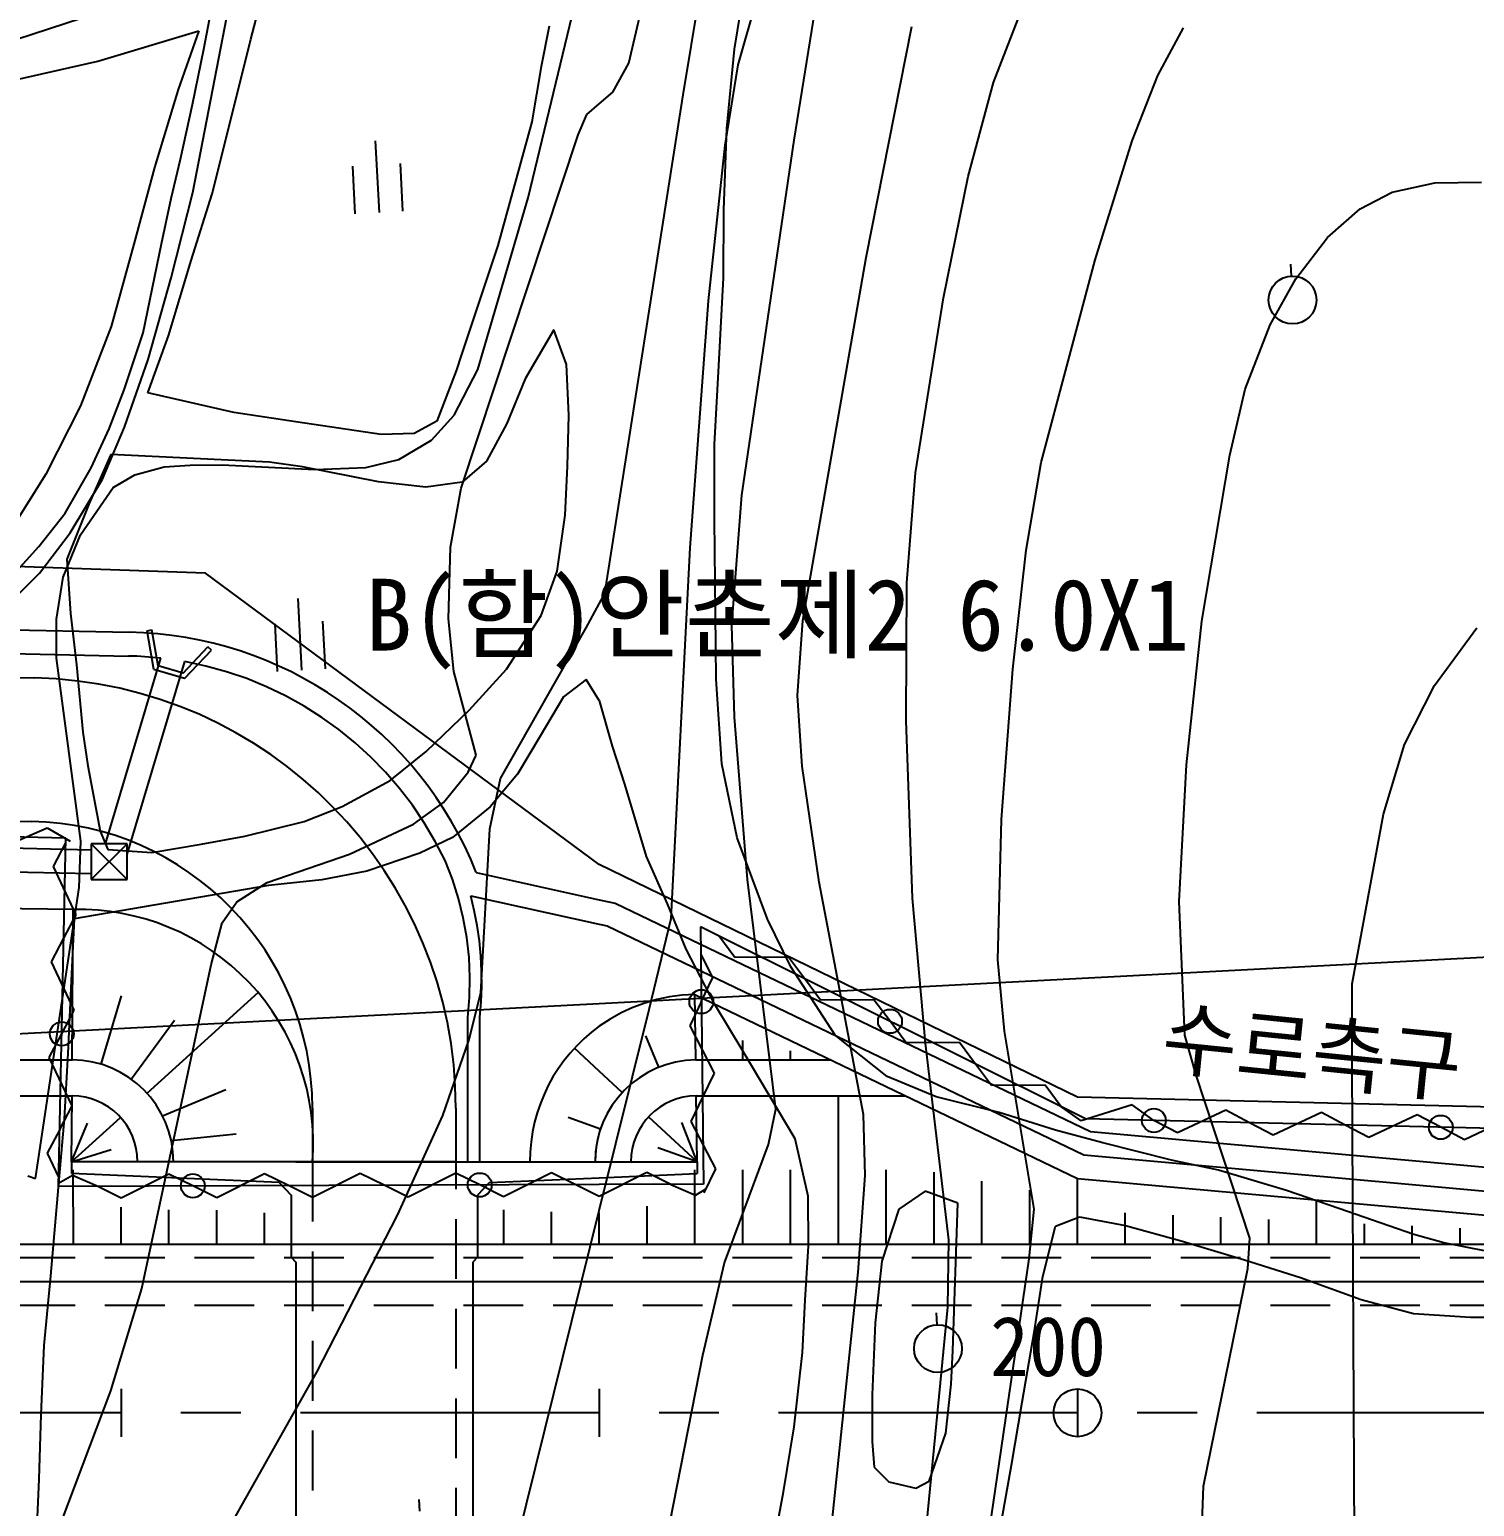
# Model space of a CAD drawing. Header units: millimetres. Extents: x 9574 to 10370, y 1103 to 1809.
# Drawn here: x 9914.6 to 9975.1, y 1468.3 to 1530.1 of the extents above; entities that cross this region are included whole.
import ezdxf
from ezdxf.xclip import XClip

# ---------------------------------------------------------------- set-up
doc = ezdxf.new("R2010")
doc.units = ezdxf.units.MM
doc.header["$LTSCALE"] = 10
doc.header["$MEASUREMENT"] = 0
doc.header["$XCLIPFRAME"] = 2
doc.linetypes.add('CENTER', pattern=[2, 1.25, -0.25, 0.25, -0.25])
doc.linetypes.add('HIDDEN', pattern=[0.375, 0.25, -0.125])
doc.layers.add('TZ-BASE', color=253, linetype='Continuous')
doc.layers.add('TZ-CABL', color=4, linetype='Continuous')
doc.styles.add('HANA', font='GulimChe.ttf')
doc.linetypes.add('ZIGZAG', pattern='A,0.0001,-0.2,[131,ltypeshp.shx,S=0.2,R=0,X=-0.2,Y=0],-0.4,[131,ltypeshp.shx,S=0.2,R=180,X=0.2,Y=0],-0.2', length=0.8001)

# ---------------------------------------------------------------- blocks, each defined once
blk = doc.blocks.new('JD-SDKSDK43SA')
at = {"layer": 'TZ-BASE'}
for p, q in [((281.235, 56.47, 68), (289.191, 90.586, 68)), ((262.992, 51.058, 66), (265.089, 61.901, 66)), ((283.505, 55.136, 69), (284.36, 60.35, 69)), ((255.6, 57.45, 65.369), (262.974, 59.877, 65.369)), ((265.422, 57.469, 66.379), (265.95, 59.503, 66.379)), ((277.017, 50.829, 67), (279.126, 59.581, 67)), ((285.66, 57.049, 73.341), (286.085, 59.703, 73.341)), ((285.809, 56.396, 70), (286.737, 59.641, 70)), ((263.455, 57.053, 62.511), (263.815, 58.953, 62.511)), ((288.148, 53.243, 71), (289.082, 59.05, 71)), ((296.483, 55.664, 73), (297.542, 58.386, 73)), ((259.019, 56.551, 65.971), (263.242, 57.821, 65.971)), ((263.242, 57.821, 65.971), (262.382, 55.369, 65.971)), ((264.683, 54.505, 66.379), (265.422, 57.469, 66.379)), ((277.896, 58.008, 66.379), (277.574, 56.323, 66.379)), ((291.155, 48.33, 72), (293.078, 58.001, 72)), ((303.357, 55.955, 74), (304.435, 57.948, 74)), ((262.978, 54.74, 62.511), (263.455, 57.053, 62.511)), ((285.337, 53.73, 73.341), (285.66, 57.049, 73.341)), ((250.493, 54.631, 65.971), (259.019, 56.551, 65.971)), ((277.574, 56.323, 66.379), (277.183, 54.012, 66.379)), ((280.565, 55.255, 68), (281.235, 56.47, 68)), ((285.263, 53.033, 70), (285.809, 56.396, 70)), ((295.425, 51.728, 73), (296.483, 55.664, 73)), ((302.281, 53.213, 74), (303.357, 55.955, 74)), ((262.382, 55.369, 65.971), (261.392, 52.098, 65.971)), ((280, 54.77, 68), (280.565, 55.255, 68)), ((280.234, 34.275, 69), (283.505, 55.136, 69)), ((262.479, 52.448, 62.511), (262.978, 54.74, 62.511)), ((263.806, 51, 66.379), (264.683, 54.505, 66.379)), ((279.475, 54.319, 68), (280, 54.77, 68)), ((277.183, 54.012, 66.379), (275.748, 48.838, 66.379)), ((279.11, 53.475, 68), (279.475, 54.319, 68)), ((270.63, 53.215, 66.53), (270.787, 50.219, 66.53)), ((274.223, 38.687, 68), (279.11, 53.475, 68)), ((285.21, 50.331, 73.341), (285.337, 53.73, 73.341)), ((285.962, 38.391, 71), (288.148, 53.243, 71)), ((300.743, 48.244, 74), (302.281, 53.213, 74)), ((284.571, 46.524, 70), (285.263, 53.033, 70)), ((261.392, 52.098, 65.971), (260.53, 48.895, 65.971)), ((262.092, 50.805, 62.511), (262.479, 52.448, 62.511)), ((269.788, 50.166, 66.53), (269.684, 52.164, 66.53)), ((271.785, 50.271, 66.53), (271.681, 52.268, 66.53)), ((294.401, 46.649, 73), (295.425, 51.728, 73)), ((313.167, 51.069, 75), (314.946, 51.458, 75)), ((314.946, 51.458, 75), (316.9, 51.491, 75)), ((261.69, 48.903, 62.511), (262.092, 50.805, 62.511)), ((262.094, 47.489, 66), (262.992, 51.058, 66)), ((262.933, 48.204, 66.379), (263.806, 51, 66.379)), ((274.922, 43.655, 67), (277.017, 50.829, 67)), ((311.821, 50.369, 75), (313.167, 51.069, 75)), ((285.198, 47.492, 73.341), (285.21, 50.331, 73.341)), ((310.458, 49.178, 75), (311.821, 50.369, 75)), ((260.53, 48.895, 65.971), (259.587, 45.452, 65.971)), ((260.927, 45.187, 62.511), (261.69, 48.903, 62.511)), ((275.748, 48.838, 66.379), (275.21, 47.212, 66.379)), ((309.133, 47.442, 75), (310.458, 49.178, 75)), ((261.982, 45.063, 66.379), (262.933, 48.204, 66.379)), ((288.519, 33.144, 72), (291.155, 48.33, 72)), ((298.478, 39.756, 74), (300.743, 48.244, 74)), ((308.916, 48.056, 73.9), (308.942, 47.556, 73.9)), ((261.13, 44.065, 66), (262.094, 47.489, 66)), ((275.21, 47.212, 66.379), (274.234, 44.285, 66.379)), ((284.993, 43.812, 73.341), (285.198, 47.492, 73.341)), ((308.065, 45.515, 75), (309.133, 47.442, 75)), ((283.801, 36.191, 70), (284.571, 46.524, 70)), ((293.221, 39.327, 73), (294.401, 46.649, 73)), ((259.587, 45.452, 65.971), (258.297, 42.13, 65.971)), ((260.129, 42.801, 62.511), (260.927, 45.187, 62.511)), ((278.098, 45.309, 67.024), (276.904, 43.258, 67.024)), ((278.629, 43.862, 67.024), (278.098, 45.309, 67.024)), ((307.009, 42.825, 75), (308.065, 45.515, 75)), ((261.121, 42.676, 66.379), (261.982, 45.063, 66.379)), ((260.134, 41.239, 66), (261.13, 44.065, 66)), ((274.234, 44.285, 66.379), (274.015, 43.592, 66.379)), ((274.015, 43.592, 66.379), (273.209, 41.486, 66.379)), ((273.932, 41.746, 67), (274.922, 43.655, 67)), ((276.904, 43.258, 67.024), (276.135, 41.39, 67.024)), ((278.728, 41.736, 67.024), (278.629, 43.862, 67.024)), ((284.82, 40.519, 73.341), (284.993, 43.812, 73.341)), ((259.505, 41.173, 62.511), (260.129, 42.801, 62.511)), ((264.71, 41.845, 66.379), (261.121, 42.676, 66.379)), ((306.369, 40.065, 75), (307.009, 42.825, 75)), ((258.297, 42.13, 65.971), (256.845, 39.277, 65.971)), ((267.3, 41.461, 66.379), (264.71, 41.845, 66.379)), ((270.881, 40.931, 66.379), (267.3, 41.461, 66.379)), ((273.209, 41.486, 66.379), (272.256, 40.967, 66.379)), ((272.985, 40.699, 67), (273.932, 41.746, 67)), ((278.675, 39.608, 67.024), (278.728, 41.736, 67.024)), ((258.752, 39.541, 62.511), (259.505, 41.173, 62.511)), ((259.214, 39.069, 66), (260.134, 41.239, 66)), ((272.256, 40.967, 66.379), (270.881, 40.931, 66.379)), ((276.135, 41.39, 67.024), (275.274, 39.819, 67.024)), ((271.615, 39.889, 67), (272.985, 40.699, 67)), ((284.816, 37.381, 73.341), (284.82, 40.519, 73.341)), ((259.575, 40.1, 67.024), (258.641, 38.013, 67.024)), ((266.204, 39.777, 67.024), (259.575, 40.1, 67.024)), ((260.565, 39.248, 67), (261.799, 39.585, 67)), ((261.799, 39.585, 67), (262.884, 39.642, 67)), ((262.884, 39.642, 67), (264.222, 39.666, 67)), ((264.222, 39.666, 67), (268.103, 39.472, 67)), ((267.585, 39.577, 67.024), (266.204, 39.777, 67.024)), ((270.761, 38.95, 67.024), (267.585, 39.577, 67.024)), ((268.103, 39.472, 67), (270.231, 39.549, 67)), ((270.231, 39.549, 67), (271.615, 39.889, 67)), ((275.274, 39.819, 67.024), (274.265, 38.934, 67.024)), ((278.578, 37.563, 67.024), (278.675, 39.608, 67.024)), ((297.853, 36.087, 74), (298.478, 39.756, 74)), ((305.204, 33.12, 75), (306.369, 40.065, 75)), ((256.845, 39.277, 65.971), (255.401, 36.961, 65.971)), ((257.662, 37.643, 62.511), (258.752, 39.541, 62.511)), ((257.862, 36.822, 66), (259.214, 39.069, 66)), ((259.668, 38.712, 67), (260.565, 39.248, 67)), ((272.744, 38.722, 67.024), (270.761, 38.95, 67.024)), ((274.265, 38.934, 67.024), (272.744, 38.722, 67.024)), ((280, 17.131), (700, 39.063)), ((292.861, 34.726, 73), (293.221, 39.327, 73)), ((258.302, 36.736, 67), (259.668, 38.712, 67)), ((273.781, 36.214, 68), (274.223, 38.687, 68)), ((285.544, 32.951, 71), (285.962, 38.391, 71)), ((258.641, 38.013, 67.024), (257.733, 35.71, 67.024)), ((256.559, 36.239, 62.511), (257.662, 37.643, 62.511)), ((278.23, 35.21, 67.024), (278.578, 37.563, 67.024)), ((284.853, 33.448, 73.341), (284.816, 37.381, 73.341)), ((256.59, 35.124, 66), (257.862, 36.822, 66)), ((257.578, 34.958, 67), (258.302, 36.736, 67)), ((263.529, 35.136), (239.928, 35.961)), ((263.529, 35.136), (239.928, 35.961)), ((255.138, 34.675, 62.511), (256.559, 36.239, 62.511)), ((273.688, 33.219, 68), (273.781, 36.214, 68)), ((283.003, 20.678, 70), (283.801, 36.191, 70)), ((297.296, 31.109, 74), (297.853, 36.087, 74)), ((257.733, 35.71, 67.024), (257.878, 33.436, 67.024)), ((254.83, 33.4, 66), (256.59, 35.124, 66)), ((257.289, 33.202, 67), (257.578, 34.958, 67)), ((279.999, 22.939), (263.529, 35.136)), ((279.999, 22.939), (263.529, 35.136)), ((277.569, 33.366, 67.024), (278.23, 35.21, 67.024)), ((292.834, 28.961, 73), (292.861, 34.726, 73)), ((267.387, 34.064, 66.551), (267.544, 31.068, 66.551)), ((280, 33.85, 69), (280.234, 34.275, 69)), ((257.878, 33.436, 67.024), (258.127, 31.293, 67.024)), ((276.123, 31.115, 67.024), (277.569, 33.366, 67.024)), ((279.447, 32.849, 69), (280, 33.85, 69)), ((284.882, 30.697, 73.341), (284.853, 33.448, 73.341)), ((236.356, 33.163), (260.332, 32.663)), ((257.296, 31.572, 67), (257.289, 33.202, 67)), ((261.081, 32.72), (261.278, 32.755)), ((261.547, 31.26), (261.278, 32.755)), ((266.545, 31.016, 66.551), (266.441, 33.014, 66.551)), ((268.542, 31.121, 66.551), (268.438, 33.118, 66.551)), ((273.915, 31.018, 68), (273.688, 33.219, 68)), ((275.862, 26.538, 69), (279.447, 32.849, 69)), ((285.651, 29.108, 71), (285.544, 32.951, 71)), ((288.284, 30.007, 72), (288.519, 33.144, 72)), ((304.558, 27.118, 75), (305.204, 33.12, 75)), ((314.932, 30.431, 76), (316.702, 32.843, 76)), ((236.335, 32.163), (260.312, 31.664)), ((261.372, 31.104), (261.081, 32.72)), ((258.311, 23.922, 67), (257.296, 31.572, 67)), ((259.34, 23.813), (261.66, 31.575)), ((262.587, 30.949), (263.632, 32.051)), ((262.647, 30.722), (263.777, 31.913)), ((263.777, 31.913), (263.632, 32.051)), ((236.314, 31.163), (256.374, 30.745)), ((258.127, 31.293, 67.024), (258.394, 28.484, 67.024)), ((260.247, 23.358), (262.66, 31.429)), ((262.647, 30.722), (261.372, 31.104)), ((262.587, 30.949), (261.547, 31.26)), ((274.848, 27.511, 68), (273.915, 31.018, 68)), ((274.555, 29.398, 67.024), (276.123, 31.115, 67.024)), ((296.825, 24.826, 74), (297.296, 31.109, 74)), ((279.444, 30.686, 67.969), (278.496, 29.951, 67.969)), ((280, 29.804, 67.969), (279.444, 30.686, 67.969)), ((285.125, 27.157, 73.341), (284.882, 30.697, 73.341)), ((313.683, 27.959, 76), (314.932, 30.431, 76)), ((278.496, 29.951, 67.969), (277.528, 28.314, 67.969)), ((280.004, 29.798, 67.969), (280, 29.804, 67.969)), ((280.548, 27.898, 67.969), (280.004, 29.798, 67.969)), ((288.479, 27.049, 72), (288.284, 30.007, 72)), ((272.752, 27.674, 67.024), (274.555, 29.398, 67.024)), ((286.194, 22.316, 71), (285.651, 29.108, 71)), ((258.394, 28.484, 67.024), (258.602, 27.071, 67.024)), ((293.097, 21.532, 73), (292.834, 28.961, 73)), ((277.528, 28.314, 67.969), (276.581, 26.721, 67.969)), ((281.063, 26.3, 67.969), (280.548, 27.898, 67.969)), ((312.803, 25.052, 76), (313.683, 27.959, 76)), ((271.258, 26.454, 67.024), (272.752, 27.674, 67.024)), ((274.518, 26.799, 68), (274.848, 27.511, 68)), ((258.602, 27.071, 67.024), (259.125, 24.333, 67.024)), ((273.479, 25.536, 68), (274.518, 26.799, 68)), ((276.581, 26.721, 67.969), (275.434, 25.358, 67.969)), ((285.763, 24.057, 73.341), (285.125, 27.157, 73.341)), ((289.194, 22.209, 72), (288.479, 27.049, 72)), ((304.256, 21.389, 75), (304.558, 27.118, 75)), ((269.243, 25.369, 67.024), (271.258, 26.454, 67.024)), ((275.417, 24.431, 69), (275.862, 26.538, 69)), ((281.979, 23.271, 67.969), (281.063, 26.3, 67.969)), ((267.648, 24.747, 67.024), (269.243, 25.369, 67.024)), ((272.223, 24.626, 68), (273.479, 25.536, 68)), ((275.434, 25.358, 67.969), (273.855, 24.07, 67.969)), ((236.189, 25.165), (256.249, 24.747)), ((265.17, 24.124, 67.024), (267.648, 24.747, 67.024)), ((296.675, 18.958, 74), (296.825, 24.826, 74)), ((311.495, 17.948, 76), (312.803, 25.052, 76)), ((254.848, 23.581), (256.899, 24.471)), ((256.899, 24.471), (257.871, 23.918)), ((259.125, 24.333, 67.024), (259.446, 23.567, 67.024)), ((263.351, 23.798, 67.024), (265.17, 24.124, 67.024)), ((269.546, 23.371, 68), (272.223, 24.626, 68)), ((275.043, 17.568, 69), (275.417, 24.431, 69)), ((240, 24), (258.747, 23.559)), ((257.166, 22.865), (257.688, 23.854)), ((258.247, 21.982, 67), (258.311, 23.922, 67)), ((258.747, 23.813), (260.247, 22.313)), ((260.247, 23.813), (258.747, 22.313)), ((260.247, 23.813), (258.747, 23.813)), ((258.747, 23.813), (258.747, 22.313)), ((259.446, 23.567, 67.024), (261.276, 23.443, 67.024)), ((260.247, 22.313), (260.247, 23.813)), ((261.276, 23.443, 67.024), (263.351, 23.798, 67.024)), ((273.855, 24.07, 67.969), (272.497, 23.412, 67.969)), ((287.035, 20.651, 73.341), (285.763, 24.057, 73.341)), ((240, 23), (258.747, 22.559)), ((258.123, 20.843), (257.166, 22.865)), ((266.11, 22.193, 68), (269.546, 23.371, 68)), ((272.497, 23.412, 67.969), (270.281, 22.667, 67.969)), ((299.999, 13.21), (279.999, 22.939)), ((299.999, 13.21), (279.999, 22.939)), ((280, 22.939), (279.999, 22.939)), ((280, 22.939), (279.999, 22.939)), ((282.847, 21.294, 67.969), (281.979, 23.271, 67.969)), ((258.747, 22.313), (260.247, 22.313)), ((268.399, 22.295, 67.969), (266.169, 22.066, 67.969)), ((270.281, 22.667, 67.969), (268.399, 22.295, 67.969)), ((274.855, 22.61), (280, 21.468)), ((287.388, 12.707, 71), (286.194, 22.316, 71)), ((256.42, 9.8, 67), (258.247, 21.982, 67)), ((266.169, 22.066, 67.969), (258.038, 20.673, 67.969)), ((264.832, 21.384, 68), (266.11, 22.193, 68)), ((274.62, 21.638), (280, 20.443)), ((291.047, 12.482, 72), (289.194, 22.209, 72)), ((257.999, 21.057), (240, 21.3)), ((257.955, 14.768), (257.999, 21.057)), ((264.222, 20.499, 68), (264.832, 21.384, 68)), ((280, 21.468), (280.657, 21.322)), ((280.657, 21.322), (300.539, 11.77)), ((283.627, 19.402, 67.969), (282.847, 21.294, 67.969)), ((293.647, 15.469, 73), (293.097, 21.532, 73)), ((304.493, 15.807, 75), (304.256, 21.389, 75)), ((257.601, 19.854), (258.123, 20.843)), ((258.038, 20.673, 67.969), (257.926, 18.37, 67.969)), ((263.763, 18.744, 68), (264.222, 20.499, 68)), ((280, 20.443), (280.328, 20.371)), ((282.086, 16.87, 70), (283.003, 20.678, 70)), ((288.01, 18.656, 73.341), (287.035, 20.651, 73.341)), ((257.08, 18.865), (257.601, 19.854)), ((280.328, 20.371), (300.269, 10.79)), ((285.671, 19.058), (285, 19.952)), ((284.826, 17.09, 67.969), (283.627, 19.402, 67.969)), ((284.754, 18.208), (284.241, 19.202)), ((258.036, 16.844), (257.08, 18.865)), ((260.859, 5.201, 68), (263.763, 18.744, 68)), ((287.907, 19.06), (285.671, 19.058)), ((288.579, 18.166), (287.907, 19.06)), ((289.868, 15.803, 73.341), (288.01, 18.656, 73.341)), ((296.953, 15.968, 74), (296.675, 18.958, 74)), ((257.926, 18.37, 67.969), (257.776, 15.034, 67.969)), ((284.266, 17.202), (284.754, 18.208)), ((289.251, 17.272), (288.579, 18.166)), ((311.492, 14.61, 76), (311.495, 17.948, 76)), ((259.165, 14.584), (260.019, 17.451)), ((261.081, 13.371), (265.739, 17.597)), ((274.543, 15.573, 69), (275.043, 17.568, 69)), ((284.033, 14.769), (283.999, 17.498)), ((283.999, 17.498), (300, 9.81)), ((-0.004, 2.509), (280, 17.131)), ((257.515, 15.855), (258.036, 16.844)), ((280, 8.463, 70), (282.086, 16.87, 70)), ((284.266, 17.202), (283.779, 16.195)), ((286.017, 15.122, 67.969), (284.826, 17.09, 67.969)), ((291.487, 17.275), (289.251, 17.272)), ((292.158, 16.381), (291.487, 17.275)), ((260.415, 13.966), (262.237, 16.433)), ((274.499, 10.508), (274.499, 16.543)), ((274.999, 10.508), (274.999, 16.553)), ((283.779, 16.195), (284.805, 14.208)), ((292.83, 15.487), (292.158, 16.381)), ((256.993, 14.866), (257.515, 15.855)), ((273.449, 12.438, 69), (274.543, 15.573, 69)), ((282.489, 14.459), (281.946, 15.77)), ((285.999, 14.77), (285.999, 15.58)), ((292.041, 14.075, 73.341), (289.868, 15.803, 73.341)), ((295.066, 15.489), (292.83, 15.487)), ((294.617, 7.244, 73), (293.647, 15.469, 73)), ((295.738, 14.595), (295.066, 15.489)), ((298.184, 8.516, 74), (296.953, 15.968, 74)), ((304.967, 14.128, 75), (304.493, 15.807, 75)), ((257.95, 12.845), (256.993, 14.866)), ((257.776, 15.034, 67.969), (257.61, 12.3, 67.969)), ((280, 14.299), (278.962, 15.262)), ((288.198, 11.46, 67.969), (286.017, 15.122, 67.969)), ((287.999, 14.77), (287.999, 15.153)), ((240, 14.767), (257.955, 14.768)), ((280.962, 13.407), (280, 14.299)), ((284.033, 14.769), (289.677, 14.77)), ((296.41, 13.702), (295.738, 14.595)), ((311.62, -10.909, 76), (311.492, 14.61, 76)), ((284.805, 14.208), (284.317, 13.202)), ((294.083, 13.225, 73.341), (292.041, 14.075, 73.341)), ((298.646, 13.704), (296.41, 13.702)), ((299.317, 12.81), (298.646, 13.704)), ((307.213, 7.312, 75), (304.967, 14.128, 75)), ((240, 13.267), (257.945, 13.268)), ((257.926, 10.508), (257.945, 13.268)), ((261.728, 12.431), (264.372, 13.532)), ((284.317, 13.202), (283.83, 12.196)), ((284.052, 13.269), (292.799, 13.27)), ((284.086, 10.508), (284.052, 13.269)), ((290, 7.06), (289.999, 13.27)), ((296.724, 12.563, 73.341), (294.083, 13.225, 73.341)), ((319.999, 12.731), (299.999, 13.21)), ((319.999, 12.731), (299.999, 13.21)), ((257.428, 11.856), (257.95, 12.845)), ((257.926, 10.508), (259.97, 12.363)), ((267.999, 12.75), (267.999, 10.508)), ((271.568, 8.306, 69), (273.449, 12.438, 69)), ((273.999, 12.75), (273.999, 10.508)), ((280.047, 11.87), (278.696, 12.363)), ((284.086, 10.508), (282.061, 12.386)), ((287.076, 11.226, 71), (287.388, 12.707, 71)), ((291.123, 9.936, 72), (291.047, 12.482, 72)), ((299.085, 11.829, 73.341), (296.724, 12.563, 73.341)), ((300.155, 12.214), (299.247, 12.866)), ((302.288, 12.885), (300.155, 12.214)), ((303.197, 12.233), (302.288, 12.885)), ((306.208, 12.662), (304.184, 11.71)), ((307.196, 12.138), (306.208, 12.662)), ((310.207, 12.566), (308.183, 11.614)), ((311.194, 12.043), (310.207, 12.566)), ((314.205, 12.471), (312.182, 11.519)), ((315.193, 11.947), (314.205, 12.471)), ((318.204, 12.376), (316.181, 11.424)), ((257.428, 11.856), (256.905, 10.868)), ((257.61, 12.3, 67.969), (257.315, 8.789, 67.969)), ((257.926, 10.508), (258.597, 12.123)), ((280.047, 11.87), (280, 11.887)), ((284.086, 10.508), (283.455, 12.149)), ((283.83, 12.196), (284.856, 10.209)), ((301.054, 11.299, 73.341), (299.085, 11.829, 73.341)), ((300.539, 11.77), (320.089, 10.011)), ((304.184, 11.71), (303.197, 12.233)), ((308.183, 11.614), (307.196, 12.138)), ((312.182, 11.519), (311.194, 12.043)), ((316.181, 11.424), (315.193, 11.947)), ((262.093, 11.394), (264.804, 11.675)), ((285.24, 6.271, 71), (287.076, 11.226, 71)), ((288.732, 9.066, 67.969), (288.198, 11.46, 67.969)), ((303.932, 10.579, 73.341), (301.054, 11.299, 73.341)), ((256.905, 10.868), (257.381, 9.857)), ((257.926, 10.508), (259.582, 11.016)), ((268.006, 10.508), (257.926, 10.508)), ((257.926, 10.508), (257.926, 10.008)), ((267.306, 10.508), (274.706, 10.508)), ((267.306, 10.508), (274.706, 10.508)), ((274.006, 10.508), (268.006, 10.508)), ((274.006, 10.508), (280, 10.508)), ((280, 10.508), (284.086, 10.508)), ((284.086, 10.508), (282.448, 11.086)), ((284.086, 10.508), (284.086, 10.008)), ((300.269, 10.79), (320.044, 9.011)), ((305.9, 10.157, 73.341), (303.932, 10.579, 73.341)), ((256.09, 9.92, 67), (256.42, 9.8, 67)), ((257.971, 9.929), (257.379, 9.593)), ((266.607, 9.632), (257.926, 10.008)), ((258.996, 9.482), (257.971, 9.929)), ((258, 7.058), (257.999, 10.163)), ((261.994, 9.992), (259.998, 8.985)), ((262.996, 9.495), (261.994, 9.992)), ((265.994, 10.005), (263.998, 8.998)), ((266.996, 9.508), (265.994, 10.005)), ((269.994, 10.018), (267.998, 9.012)), ((270.996, 9.522), (269.994, 10.018)), ((273.994, 10.032), (271.998, 9.025)), ((274.996, 9.535), (273.994, 10.032)), ((277.994, 10.045), (275.998, 9.038)), ((278.996, 9.548), (277.994, 10.045)), ((281.994, 10.058), (279.998, 9.052)), ((280, 9.831), (284.086, 10.008)), ((282.996, 9.561), (281.994, 10.058)), ((284, 7.059), (283.999, 10.165)), ((284.856, 10.209), (284.368, 9.202)), ((286, 7.06), (285.999, 10.165)), ((288, 7.06), (287.999, 10.165)), ((290.823, 5.891, 72), (291.123, 9.936, 72)), ((292, 7.06), (291.999, 10.165)), ((294, 7.06), (293.999, 10.065)), ((308.737, 9.307, 73.341), (305.9, 10.157, 73.341)), ((259.998, 8.985), (258.996, 9.482)), ((263.998, 8.998), (262.996, 9.495)), ((266.607, 9.632), (267.106, 9.108)), ((267.998, 9.012), (266.996, 9.508)), ((271.998, 9.025), (270.996, 9.522)), ((275.405, 9.632), (274.906, 9.108)), ((275.998, 9.038), (274.996, 9.535)), ((275.405, 9.632), (280, 9.831)), ((279.998, 9.052), (278.996, 9.548)), ((282.996, 9.561), (284.021, 9.114)), ((284.021, 9.114), (284.441, 9.353)), ((293.628, 9.28, 72.696), (292.53, 8.521, 72.696)), ((294.995, 8.778, 72.696), (293.628, 9.28, 72.696)), ((296, 7.06), (296, 9.692)), ((298, 7.06), (298, 9.318)), ((300, 7.06), (300, 9.81)), ((300, 9.81), (320, 8.011)), ((310.927, 8.546, 73.341), (308.737, 9.307, 73.341)), ((257.315, 8.789, 67.969), (257.05, 5.73, 67.969)), ((282, 7.059), (282, 8.652)), ((288.743, 6.982, 67.969), (288.732, 9.066, 67.969)), ((294.789, 2.604, 72.696), (294.995, 8.778, 72.696)), ((310, 7.061), (310, 8.911)), ((260, 7.058), (260, 8.611)), ((262, 7.058), (262, 8.495)), ((264, 7.058), (264, 8.487)), ((266, 7.059), (266, 8.366)), ((268.181, 1.702, 69), (271.568, 8.306, 69)), ((273.873, -16.235, 70), (280, 8.463, 70)), ((276, 7.059), (276, 8.491)), ((278, 7.059), (278, 8.407)), ((280, 7.059), (280, 8.366)), ((280, 7.059), (280, 8.366)), ((292.53, 8.521, 72.696), (291.812, 6.352, 72.696)), ((297.976, 6.451, 74), (298.184, 8.516, 74)), ((299.082, 7.809, 74.458), (300.082, 8.2, 74.458)), ((300.082, 8.2, 74.458), (302.004, 7.842, 74.458)), ((302, 7.06), (302, 8.37)), ((304, 7.06), (304, 8.278)), ((306, 7.061), (306, 8.187)), ((308, 7.061), (308, 8.095)), ((314.073, 7.468, 73.341), (310.927, 8.546, 73.341)), ((298.556, 5.71, 74.458), (299.082, 7.809, 74.458)), ((302.004, 7.842, 74.458), (304.343, 7.194, 74.458)), ((312, 7.061), (312, 7.912)), ((314, 7.061), (314, 7.82)), ((315.328, 7.114, 73.341), (314.073, 7.468, 73.341)), ((316, 7.061), (316, 7.729)), ((240, 7.057), (260, 7.058)), ((260, 7.058), (280, 7.059)), ((280, 7.059), (700, 7.08)), ((288.608, 4.721, 67.969), (288.743, 6.982, 67.969)), ((294.571, 4.422, 73), (294.617, 7.244, 73)), ((304.343, 7.194, 74.458), (306.986, 6.403, 74.458)), ((307.125, 6.037, 75), (307.213, 7.312, 75)), ((318.05, 6.582, 73.341), (315.328, 7.114, 73.341)), ((267.106, 6.508), (267.306, 6.308)), ((267.306, 6.308), (267.306, -5.192)), ((267.306, 6.308), (267.306, 4.67)), ((274.906, 6.508), (274.706, 6.308)), ((274.706, 6.308), (274.706, -5.192)), ((284.326, 2.412, 71), (285.24, 6.271, 71)), ((291.812, 6.352, 72.696), (291.535, 3.765, 72.696)), ((296.402, -4.315, 74), (297.976, 6.451, 74)), ((306.986, 6.403, 74.458), (309.326, 5.668, 74.458)), ((257.05, 5.73, 67.969), (256.76, 2.82, 67.969)), ((289.549, -6.339, 72), (290.823, 5.891, 72)), ((298.206, 3.445, 74.458), (298.556, 5.71, 74.458)), ((305.271, -3.07, 75), (307.125, 6.037, 75)), ((309.326, 5.668, 74.458), (311.865, 4.745, 74.458)), ((259.565, 0.926, 68), (260.859, 5.201, 68)), ((288.494, 2.526, 67.969), (288.608, 4.721, 67.969)), ((294.264, 1.255, 73), (294.571, 4.422, 73)), ((311.865, 4.745, 74.458), (314.051, 4.157, 74.458)), ((291.535, 3.765, 72.696), (291.419, 0.753, 72.696)), ((294.085, 4.188, 72.374), (294.111, 3.688, 72.374)), ((314.051, 4.157, 74.458), (316.441, 4.004, 74.458)), ((316.441, 4.004, 74.458), (318.955, 4.005, 74.458)), ((297.683, 0.444, 74.458), (298.206, 3.445, 74.458)), ((256.76, 2.82, 67.969), (256.641, -0.063, 67.969)), ((288.144, -0.578, 67.969), (288.494, 2.526, 67.969)), ((294.718, 1.205, 72.696), (294.789, 2.604, 72.696)), ((282.621, -6.263, 71), (284.326, 2.412, 71)), ((262.743, -7.931, 69), (268.181, 1.702, 69)), ((292.482, -17.253, 73), (294.264, 1.255, 73)), ((256.171, -8.097, 68), (259.565, 0.926, 68)), ((260, 1), (260, -1)), ((280, 1), (280, -1)), ((280, 1), (280, -1)), ((291.419, 0.753, 72.696), (291.406, -1.203, 72.696)), ((294.492, -0.844, 72.696), (294.718, 1.205, 72.696)), ((300, 1), (300, -1)), ((297.235, -2.19, 74.458), (297.683, 0.444, 74.458)), ((256.641, -0.063, 67.969), (256.562, -2.773, 67.969)), ((287.698, -3.298, 67.969), (288.144, -0.578, 67.969)), ((291.406, -1.203, 72.696), (291.498, -2.275, 72.696)), ((293.792, -2.86, 72.696), (294.492, -0.844, 72.696)), ((291.498, -2.275, 72.696), (292.116, -2.882, 72.696)), ((296.617, -5.71, 74.458), (297.235, -2.19, 74.458)), ((256.562, -2.773, 67.969), (256.425, -5.787, 67.969)), ((292.116, -2.882, 72.696), (293.24, -3.154, 72.696)), ((293.24, -3.154, 72.696), (293.792, -2.86, 72.696)), ((305.182, -5.501, 75), (305.271, -3.07, 75)), ((272.449, -3.617, 69.688), (272.475, -4.117, 69.688)), ((287.266, -5.652, 67.969), (287.698, -3.298, 67.969))]:
    blk.add_line(p, q, dxfattribs=at)
at = {"layer": 'TZ-BASE', "ltscale": 0.2}
for p, q in [((257.692, 24.037), (240.083, 24.488)), ((257.377, 9.476), (257.692, 24.037)), ((300.337, 12.301), (284.226, 20.337)), ((284.226, 20.337), (284.364, 9.566)), ((340.235, 11.35), (300.337, 12.301)), ((280, 9.552), (257.377, 9.476)), ((284.364, 9.566), (280, 9.552))]:
    blk.add_line(p, q, dxfattribs=at)
at = {"layer": 'TZ-BASE', "linetype": 'HIDDEN'}
for p, q in [((268.006, 10.508), (268.006, -9.392)), ((274.006, -9.392), (274.006, 10.508))]:
    blk.add_line(p, q, dxfattribs=at)
at = {"layer": 'TZ-BASE', "linetype": 'Continuous'}
for p, q in [((267.106, 9.108), (267.106, 6.508)), ((274.906, 9.108), (274.906, 6.508))]:
    blk.add_line(p, q, dxfattribs=at)
at = {"layer": 'TZ-BASE', "linetype": 'CENTER', "flags": 128}
blk.add_lwpolyline([(700, 0), (280, 0), (0, 0)], dxfattribs=at)
at = {"layer": 'TZ-BASE'}
for centre, radius in [((308.994, 46.558, 73.9), 1), ((284.266, 17.202), 0.5), ((292.158, 16.381), 0.5), ((257.515, 15.855), 0.5), ((303.197, 12.233), 0.5), ((315.193, 11.947), 0.5), ((262.996, 9.495), 0.5), ((274.996, 9.535), 0.5), ((294.163, 2.69, 72.374), 1), ((300, 0), 1)]:
    blk.add_circle(centre, radius, dxfattribs=at)
for centre, radius, start, end in [((259.999, 16.667), 16, 21.80391, 88.80627), ((259.999, 16.667), 15, 83.64362, 88.80627), ((259.999, 16.667), 15, 25.42022, 79.7822), ((255.999, 12.749), 18, 0.00288, 88.80627), ((255.999, 12.749), 12, 0.00288, 88.80627), ((261.854, 18.059), 12.736, 353.16517, 23.34688), ((261.178, 18.079), 13.905, 353.70148, 14.82929), ((258.247, 11.271), 9.789, 355.5248, 91.45186), ((284.086, 10.508), 6.99, 90.71154, 125.7678), ((284.086, 10.508), 6.99, 125.7678, 180), ((257.926, 10.508), 4.261, 0, 89.60347), ((284.086, 10.508), 4.262, 90.71154, 180), ((257.926, 10.508), 2.761, 0, 89.60347), ((284.086, 10.508), 2.762, 90.71154, 180), ((284.086, 10.508), 4.262, 163.46361, 180)]:
    blk.add_arc(centre, radius, start, end, dxfattribs=at)
at = {"layer": 'TZ-BASE', "style": 'HANA'}
for s, height, rotation, p in [('B(함)안촌제2 6.0X1', 3, 359.99716, (270.225, 31.894, 60.599)), ('수로측구', 2.5, 354.2204, (303.445, 14.497))]:
    blk.add_text(s, height=height, rotation=rotation, dxfattribs=at).set_placement(p)
blk.add_text('200', height=2.5, dxfattribs=at).set_placement((296.346, 1.539))

msp = doc.modelspace()

# ---------------------------------------------------------------- linework, layer by layer
at = {"layer": 'TZ-CABL', "linetype": 'HIDDEN', "elevation": -59.377}
for points in [[(9850.294, 1478.759), (9996.596, 1478.759)], [(9850.547, 1477.759), (9996.342, 1477.759)], [(9850.294, 1476.759), (9996.596, 1476.759)]]:
    msp.add_lwpolyline(points, dxfattribs=at)
at = {"layer": 'TZ-CABL', "linetype": 'ZIGZAG', "ltscale": 0.5, "elevation": -59.377}
msp.add_lwpolyline([(9850.547, 1477.759), (9996.342, 1477.759)], dxfattribs=at)

# ---------------------------------------------------------------- block references
at = {"layer": 'TZ-BASE'}
ref = msp.add_blockref('JD-SDKSDK43SA', (9658.474, 1472.259, -59.377), dxfattribs=at)
XClip(ref).set_block_clipping_path([(-0.0310036678, 75), (699.9999999929, 75.0000000632), (699.9999999987, -74.9999999368), (0.0310036678, -75)])

doc.saveas('drawing.dxf')
